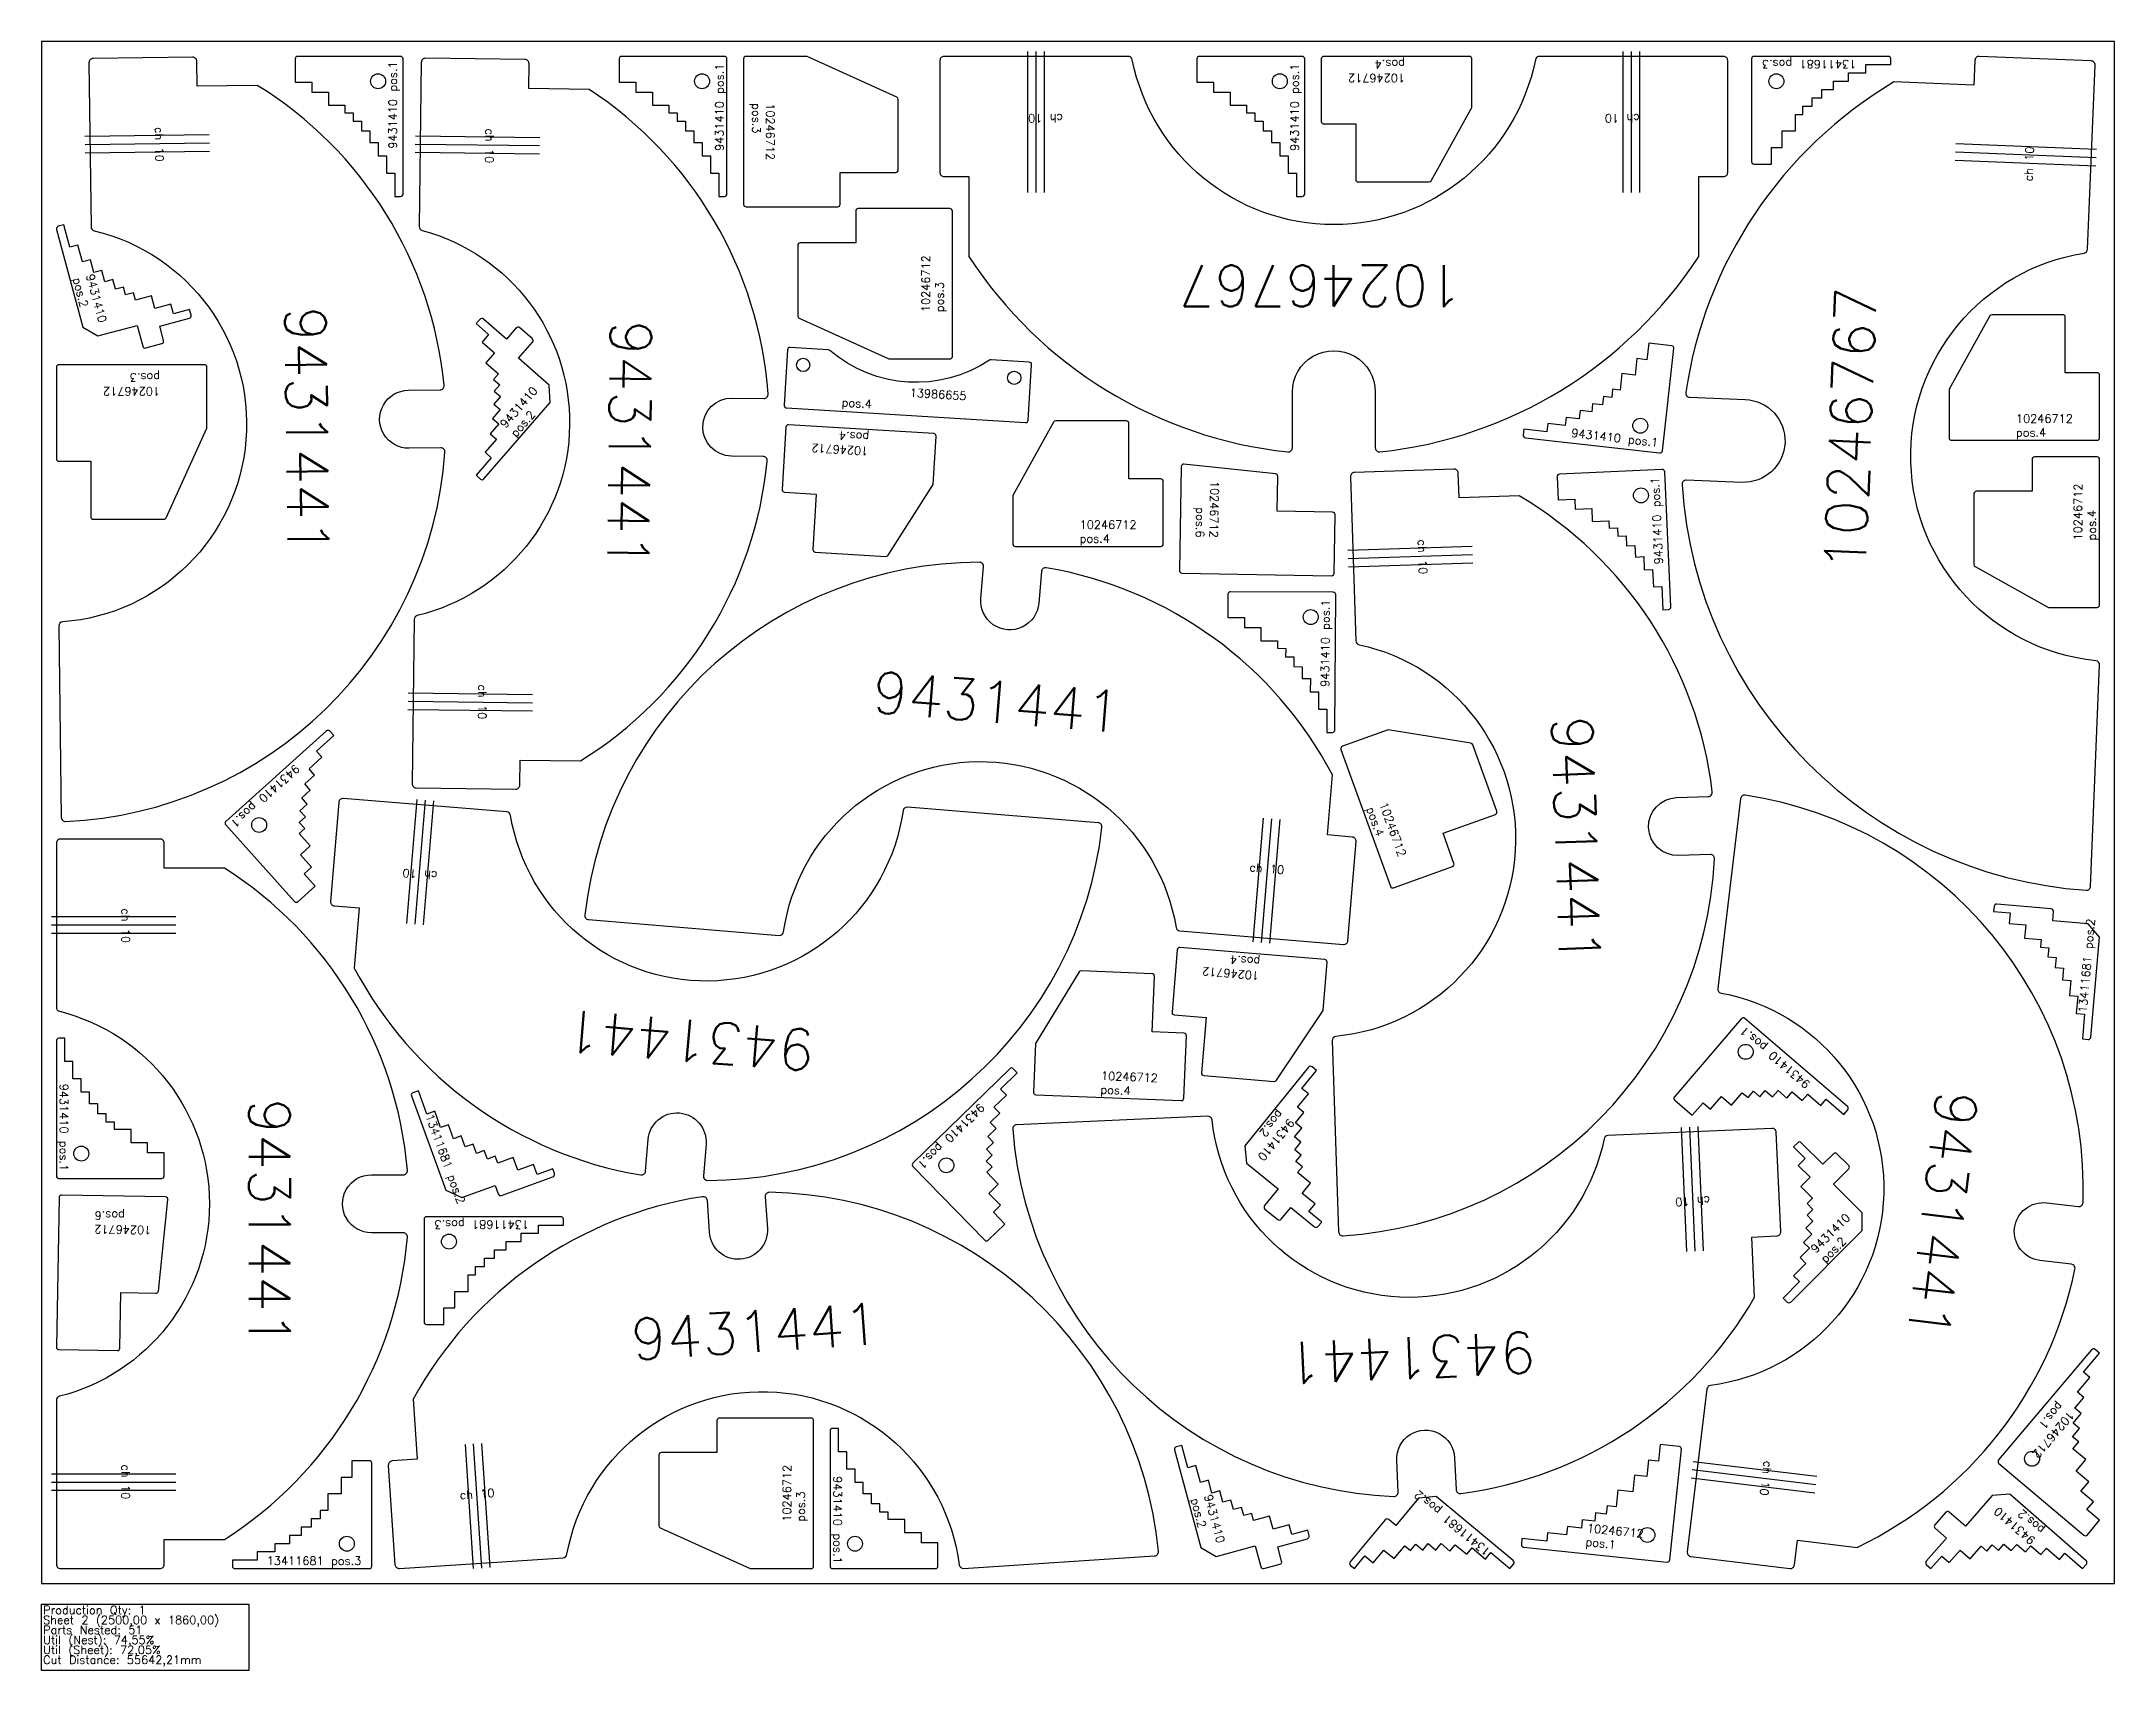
# Model space of a CAD drawing. Header units: millimetres. Extents: x 2625 to 5125, y -105 to 1860.
import ezdxf

# ---------------------------------------------------------------- set-up
doc = ezdxf.new("R2010")
doc.units = ezdxf.units.MM
for name, color, linetype in [('10246712', 7, 'Continuous'), ('10246767', 7, 'Continuous'), ('13411681', 7, 'Continuous'), ('13986655', 7, 'Continuous'), ('9431410', 7, 'Continuous'), ('9431441', 7, 'Continuous'), ('Chanfro', 7, 'Continuous'), ('sheet', 24, 'Continuous'), ('Stats', 7, 'Continuous'), ('Texto', 7, 'Continuous')]:
    doc.layers.add(name, color=color, linetype=linetype)
doc.styles.get("Standard").update_dxf_attribs({"font": 'txt.shx'})

msp = doc.modelspace()

# ---------------------------------------------------------------- linework, layer by layer
at = {"color": 1}
for points in [[(4115.1, 1293.3), (4115.8, 1335.5, 0.389031), (4113.2, 1338.5), (4002.8, 1350.1, 0.439853), (3999.5, 1347.1), (3997.3, 1221.8, 0.414214), (4000.3, 1218.8), (4180.8, 1215.6, 0.414214), (4183.8, 1218.6), (4185, 1289, 0.414214), (4182.1, 1292.1)], [(2720.7, 350.8), (2762.9, 350.1, 0.389031), (2766, 352.8), (2777.5, 463.1, 0.439853), (2774.6, 466.4), (2649.2, 468.6, 0.414214), (2646.2, 465.7), (2643, 285.2, 0.414214), (2646, 282.1), (2716.5, 280.9, 0.414214), (2719.5, 283.9)]]:
    msp.add_lwpolyline(points, format="xyb", close=True, dxfattribs=at)
at = {"layer": '10246712', "color": 1}
for points in [[(3588.2, 1702), (3655.2, 1702, 0.414214), (3658.2, 1705), (3658.2, 1790.1, 0.294108), (3656.5, 1792.8), (3548.2, 1842), (3474.7, 1842, 0.414214), (3471.7, 1839), (3471.7, 1663.5, 0.414214), (3474.7, 1660.5), (3585.2, 1660.5, 0.414214), (3588.2, 1663.5)], [(4209.9, 1760.5), (4209.9, 1693.5, 0.414214), (4212.9, 1690.5), (4298.2, 1690.5, 0.272375), (4300.8, 1692), (4349.9, 1780.5), (4349.9, 1839, 0.414214), (4346.9, 1842), (4171.4, 1842, 0.414214), (4168.4, 1839), (4168.4, 1763.5, 0.414214), (4171.4, 1760.5)], [(3607, 1617), (3540, 1617, 0.414214), (3537, 1614), (3537, 1528.9, 0.294108), (3538.8, 1526.2), (3647, 1477), (3720.5, 1477, 0.414214), (3723.5, 1480), (3723.5, 1655.5, 0.414214), (3720.5, 1658.5), (3610, 1658.5, 0.414214), (3607, 1655.5)], [(5065.5, 1460.4), (5065.5, 1527.4, 0.414214), (5062.5, 1530.4), (4977.3, 1530.4, 0.272375), (4974.6, 1528.9), (4925.5, 1440.4), (4925.5, 1381.9, 0.414214), (4928.5, 1378.9), (5104, 1378.9, 0.414214), (5107, 1381.9), (5107, 1457.4, 0.414214), (5104, 1460.4)], [(2684.5, 1353.6), (2684.5, 1286.6, 0.414214), (2687.5, 1283.6), (2772.6, 1283.6, 0.294108), (2775.3, 1285.4), (2824.5, 1393.6), (2824.5, 1467.1, 0.414214), (2821.5, 1470.1), (2646, 1470.1, 0.414214), (2643, 1467.1), (2643, 1356.6, 0.414214), (2646, 1353.6)], [(3936.4, 1332.4), (3936.4, 1399.4, 0.414214), (3933.4, 1402.4), (3848.1, 1402.4, 0.272375), (3845.5, 1400.9), (3796.4, 1312.4), (3796.4, 1253.9, 0.414214), (3799.4, 1250.9), (3974.9, 1250.9, 0.414214), (3977.9, 1253.9), (3977.9, 1329.4, 0.414214), (3974.9, 1332.4)], [(3559.4, 1314.1), (3555.4, 1247.2, 0.414214), (3558.2, 1244), (3643.2, 1238.8, 0.272375), (3646, 1240.2), (3700.4, 1325.5), (3703.9, 1383.9, 0.414214), (3701.1, 1387.1), (3525.9, 1397.7, 0.414214), (3522.8, 1394.9), (3518.2, 1319.6, 0.414214), (3521, 1316.4)], [(5025.5, 1317.4), (4958.5, 1317.4, 0.414214), (4955.5, 1314.4), (4955.5, 1229.2, 0.272375), (4957, 1226.6), (5045.5, 1177.4), (5104, 1177.4, 0.414214), (5107, 1180.4), (5107, 1355.9, 0.414214), (5104, 1358.9), (5028.5, 1358.9, 0.414214), (5025.5, 1355.9)], [(4315.3, 904.9), (4378.3, 927.6, 0.414214), (4380.1, 931.4), (4351.2, 1011.6, 0.272375), (4348.8, 1013.6), (4248.9, 1029.7), (4193.9, 1009.9, 0.414214), (4192.1, 1006), (4251.7, 841, 0.414214), (4255.6, 839.2), (4326.6, 864.8, 0.414214), (4328.4, 868.6)], [(4029.5, 682.7), (4024, 615.9, 0.414214), (4026.7, 612.7), (4111.7, 605.7, 0.272375), (4114.4, 607), (4170.6, 691.1), (4175.4, 749.4, 0.414214), (4172.7, 752.6), (3997.8, 767.1, 0.414214), (3994.6, 764.3), (3988.4, 689.1, 0.414214), (3991.1, 685.8)], [(3964.4, 665.4), (3967.2, 732.3, 0.414214), (3964.3, 735.5), (3879.2, 739, 0.272375), (3876.5, 737.6), (3823.7, 651.2), (3821.3, 592.8, 0.414214), (3824.2, 589.6), (3999.5, 582.4, 0.414214), (4002.6, 585.3), (4005.8, 660.7, 0.414214), (4002.9, 663.8)], [(5087.6, 254.9), (5107, 277.8), (5101.7, 282.3, 0.414214), (5097.4, 282), (4985.2, 149, 0.414214), (4985.5, 144.8), (5087.9, 58.4, 0.414214), (5092.2, 58.7), (5107, 76.3), (5091.7, 89.2), (5099.5, 98.4), (5084.2, 111.3), (5093.9, 122.7), (5078.6, 135.6), (5090.2, 149.4), (5074.9, 162.3), (5082, 170.7), (5074.4, 177.1), (5082.7, 187.1), (5075.1, 193.5), (5084.8, 205), (5077.1, 211.4), (5088.1, 224.4), (5080.5, 230.9), (5095.3, 248.4)], [(3439.6, 158), (3372.6, 158, 0.414214), (3369.6, 155), (3369.6, 69.9, 0.294108), (3371.3, 67.2), (3479.6, 18), (3553.1, 18, 0.414214), (3556.1, 21), (3556.1, 196.5, 0.414214), (3553.1, 199.5), (3442.6, 199.5, 0.414214), (3439.6, 196.5)], [(4440.2, 51.1), (4410.4, 54.2), (4409.7, 47.2, 0.414214), (4412.4, 43.9), (4585.4, 25.9, 0.414214), (4588.7, 28.6), (4602.6, 161.9, 0.414214), (4599.9, 165.2), (4577, 167.5), (4575, 147.7), (4563, 148.9), (4560.9, 129), (4546, 130.5), (4544, 110.7), (4526.1, 112.5), (4524, 92.6), (4513, 93.8), (4512, 83.8), (4499.1, 85.2), (4498.1, 75.2), (4483.1, 76.8), (4482.1, 66.8), (4465.2, 68.6), (4464.2, 58.6), (4441.3, 61)]]:
    msp.add_lwpolyline(points, format="xyb", close=True, dxfattribs=at)
for centre in [(5025.5, 150.4), (4561.7, 58.5)]:
    msp.add_circle(centre, 9, dxfattribs=at)
at = {"layer": '10246767', "color": 1}
for points in [[(4133.5, 1437, -1.000001), (4233.5, 1437), (4233.5, 1369.9, 0.445602), (4239.1, 1364.9, 0.225672), (4623.5, 1600.6), (4623.5, 1697), (4653.5, 1697, 0.414214), (4658.5, 1702), (4658.5, 1837, 0.414214), (4653.5, 1842), (4431.5, 1842, 0.357076), (4426.6, 1838, -0.818515), (3940.4, 1838, 0.357076), (3935.5, 1842), (3713.5, 1842, 0.414214), (3708.5, 1837), (3708.5, 1702, 0.414214), (3713.5, 1697), (3743.5, 1697), (3743.5, 1600.6, 0.225672), (4128, 1364.9, 0.445602), (4133.5, 1369.9)], [(4955.4, 1807.2), (4859, 1811.1, 0.225672), (4607.9, 1436.6, 0.445602), (4612.6, 1430.9), (4679.7, 1428.1, -0.999999), (4675.6, 1328.2), (4608.6, 1330.9, 0.445602), (4603.4, 1325.6, 0.375256), (5090.7, 836.1, 0.422689), (5096.1, 840.9), (5107, 1107.9, 0.396943), (5102.5, 1113, -0.878542), (5088.2, 1604.7, 0.357076), (5092.4, 1609.4), (5101.5, 1831.3, 0.414214), (5096.7, 1836.5), (4961.8, 1842, 0.414214), (4956.6, 1837.2)]]:
    msp.add_lwpolyline(points, format="xyb", close=True, dxfattribs=at)
at = {"layer": '13411681', "color": 1}
for points in [[(4855.2, 1839, 0.414214), (4852.2, 1842), (4690.2, 1842, 0.414214), (4687.2, 1839), (4687.2, 1715, 0.414214), (4690.2, 1712), (4711.2, 1712), (4711.2, 1732), (4724.2, 1732), (4724.2, 1752), (4740.2, 1752), (4740.2, 1772), (4749.2, 1772), (4749.2, 1782), (4760.2, 1782), (4760.2, 1792), (4772.2, 1792), (4772.2, 1802), (4786.2, 1802), (4786.2, 1812), (4804.2, 1812), (4804.2, 1822), (4825.2, 1822), (4825.2, 1832), (4855.2, 1832)], [(5072.3, 727.3), (5070.7, 709.3), (5080.7, 708.5), (5078.8, 687.5), (5088.8, 686.7), (5086.2, 656.8), (5093.2, 656.2, 0.414214), (5096.4, 658.9), (5107, 779.4), (5093.3, 795.7), (5050.5, 799.4), (5051.4, 810.4, 0.414214), (5048.7, 813.6), (4983, 819.4, 0.414214), (4979.7, 816.7), (4979.2, 810.7), (4999.1, 809), (4998, 796), (5017.9, 794.3), (5016.5, 778.3), (5036.4, 776.6), (5035.6, 767.6), (5045.6, 766.7), (5044.7, 755.8), (5054.6, 754.9), (5053.6, 743), (5063.5, 742.1), (5062.3, 728.1)], [(3121.9, 536.4), (3115.8, 553.3), (3106.4, 549.9), (3099.2, 569.6), (3089.8, 566.2), (3079.5, 594.4), (3073, 592, 0.414214), (3071.2, 588.2), (3112.6, 474.5), (3131.8, 465.5), (3172.2, 480.2), (3175.9, 469.9, 0.414214), (3179.8, 468.1), (3241.8, 490.7, 0.414214), (3243.6, 494.5), (3241.6, 500.1), (3222.8, 493.3), (3218.3, 505.5), (3199.5, 498.7), (3194, 513.7), (3175.3, 506.9), (3172.2, 515.3), (3162.8, 511.9), (3159, 522.2), (3149.6, 518.8), (3145.5, 530.1), (3136.1, 526.7), (3131.3, 539.8)], [(3254.4, 439.4, 0.414214), (3251.4, 442.4), (3089.4, 442.4, 0.414214), (3086.4, 439.4), (3086.4, 315.4, 0.414214), (3089.4, 312.4), (3110.4, 312.4), (3110.4, 332.4), (3123.4, 332.4), (3123.4, 352.4), (3139.4, 352.4), (3139.4, 372.4), (3148.4, 372.4), (3148.4, 382.4), (3159.4, 382.4), (3159.4, 392.4), (3171.4, 392.4), (3171.4, 402.4), (3185.4, 402.4), (3185.4, 412.4), (3203.4, 412.4), (3203.4, 422.4), (3224.4, 422.4), (3224.4, 432.4), (3254.4, 432.4)], [(2855.3, 21, 0.414214), (2858.3, 18), (3020.3, 18, 0.414214), (3023.3, 21), (3023.3, 145, 0.414214), (3020.3, 148), (2999.3, 148), (2999.3, 128), (2986.3, 128), (2986.3, 108), (2970.3, 108), (2970.3, 88), (2961.3, 88), (2961.3, 78), (2950.3, 78), (2950.3, 68), (2938.3, 68), (2938.3, 58), (2924.3, 58), (2924.3, 48), (2906.3, 48), (2906.3, 38), (2885.3, 38), (2885.3, 28), (2855.3, 28)], [(4330, 46.8), (4343.8, 35.3), (4350.2, 43), (4366.3, 29.5), (4372.7, 37.2), (4395.8, 18), (4400.3, 23.4, 0.414214), (4399.9, 27.6), (4306.9, 105.1), (4285.8, 103.1), (4258.3, 70.1), (4249.8, 77.2, 0.414214), (4245.6, 76.8), (4203.3, 26.1, 0.414214), (4203.7, 21.8), (4208.3, 18), (4221.1, 33.4), (4231.1, 25), (4243.9, 40.4), (4256.2, 30.2), (4269, 45.5), (4275.9, 39.8), (4282.3, 47.4), (4290.8, 40.4), (4297.2, 48.1), (4306.4, 40.4), (4312.8, 48.1), (4323.6, 39.1)]]:
    msp.add_lwpolyline(points, format="xyb", close=True, dxfattribs=at)
for centre in [(4717.2, 1812), (3116.4, 412.4), (2993.3, 48)]:
    msp.add_circle(centre, 9, dxfattribs=at)
at = {"layer": '13986655', "color": 1}
msp.add_lwpolyline([(3573.9, 1488), (3527.8, 1490.8, 0.414214), (3524.6, 1488), (3520.6, 1421.1, 0.414214), (3523.4, 1417.9), (3811.8, 1400.4, 0.414214), (3815, 1403.2), (3819.1, 1470.1, 0.414214), (3816.3, 1473.2), (3770.2, 1476.1, 0.163324), (3768.3, 1475.6, -0.335601), (3575.7, 1487.3, 0.163324)], format="xyb", close=True, dxfattribs=at)
for centre in [(3543.6, 1469.8), (3798.1, 1454.3)]:
    msp.add_circle(centre, 8, dxfattribs=at)
at = {"layer": '9431410', "color": 1}
for points in [[(3051, 1673), (3058, 1673, 0.414214), (3061, 1676), (3061, 1839, 0.414214), (3058, 1842), (2934, 1842, 0.414214), (2931, 1839), (2931, 1811), (2951, 1811), (2951, 1799), (2971, 1799), (2971, 1783), (2991, 1783), (2991, 1774), (3001, 1774), (3001, 1764), (3011, 1764), (3011, 1752), (3021, 1752), (3021, 1738), (3031, 1738), (3031, 1722), (3041, 1722), (3041, 1701), (3051, 1701)], [(3441.7, 1673), (3448.7, 1673, 0.414214), (3451.7, 1676), (3451.7, 1839, 0.414214), (3448.7, 1842), (3324.7, 1842, 0.414214), (3321.7, 1839), (3321.7, 1811), (3341.7, 1811), (3341.7, 1799), (3361.7, 1799), (3361.7, 1783), (3381.7, 1783), (3381.7, 1774), (3391.7, 1774), (3391.7, 1764), (3401.7, 1764), (3401.7, 1752), (3411.7, 1752), (3411.7, 1738), (3421.7, 1738), (3421.7, 1722), (3431.7, 1722), (3431.7, 1701), (3441.7, 1701)], [(4138.4, 1673), (4145.4, 1673, 0.414214), (4148.4, 1676), (4148.4, 1839, 0.414214), (4145.4, 1842), (4021.4, 1842, 0.414214), (4018.4, 1839), (4018.4, 1811), (4038.4, 1811), (4038.4, 1799), (4058.4, 1799), (4058.4, 1783), (4078.4, 1783), (4078.4, 1774), (4088.4, 1774), (4088.4, 1764), (4098.4, 1764), (4098.4, 1752), (4108.4, 1752), (4108.4, 1738), (4118.4, 1738), (4118.4, 1722), (4128.4, 1722), (4128.4, 1701), (4138.4, 1701)], [(2688.2, 1581.2), (2684, 1596.6), (2674.4, 1594), (2668.9, 1614.3), (2659.3, 1611.7), (2652, 1638.8), (2645.3, 1637, 0.414214), (2643.2, 1633.3), (2674.7, 1515.5), (2693.1, 1504.8), (2740.4, 1517.5), (2747.2, 1492.4, 0.414214), (2750.8, 1490.3), (2770.2, 1495.5, 0.414214), (2772.3, 1499.1), (2767.6, 1516.5), (2803.4, 1526.1, 0.414214), (2805.5, 1529.8), (2803.7, 1536.5), (2784.4, 1531.4), (2781.2, 1543), (2761.9, 1537.8), (2757.8, 1553.2), (2738.5, 1548.1), (2736.1, 1556.8), (2726.5, 1554.2), (2723.9, 1563.8), (2714.2, 1561.2), (2711.1, 1572.8), (2701.5, 1570.2), (2697.8, 1583.8)], [(3176.6, 1398.9), (3166.1, 1386.8), (3173.7, 1380.2), (3159.9, 1364.4), (3167.4, 1357.8), (3149.1, 1336.7), (3154.3, 1332.1, 0.414214), (3158.6, 1332.4), (3238.6, 1424.5), (3237.1, 1445.6), (3200.2, 1477.8), (3217.2, 1497.4, 0.414214), (3216.9, 1501.6), (3201.8, 1514.7, 0.414214), (3197.6, 1514.4), (3185.8, 1500.9), (3157.9, 1525.1, 0.414214), (3153.6, 1524.8), (3149.1, 1519.6), (3164.1, 1506.4), (3156.3, 1497.4), (3171.4, 1484.3), (3160.9, 1472.2), (3176, 1459.1), (3170.1, 1452.3), (3177.6, 1445.7), (3171, 1438.2), (3178.6, 1431.6), (3170.7, 1422.6), (3178.3, 1416), (3169.1, 1405.4)], [(4412.6, 1392.3), (4411.8, 1385.3, 0.414214), (4414.5, 1382), (4576.4, 1363.7, 0.414214), (4579.8, 1366.3), (4593.7, 1489.5, 0.414214), (4591.1, 1492.8), (4563.3, 1496), (4561, 1476.1), (4549.1, 1477.5), (4546.8, 1457.6), (4530.9, 1459.4), (4528.7, 1439.5), (4519.7, 1440.5), (4518.6, 1430.6), (4508.7, 1431.7), (4507.6, 1421.8), (4495.6, 1423.1), (4494.5, 1413.2), (4480.6, 1414.8), (4479.5, 1404.8), (4463.6, 1406.6), (4462.4, 1396.7), (4441.6, 1399.1), (4440.4, 1389.1)], [(4580.1, 1174.6), (4587.1, 1174.9, 0.414214), (4590, 1178), (4582.6, 1340.8, 0.414214), (4579.5, 1343.7), (4455.6, 1338.1, 0.414214), (4452.8, 1335), (4454, 1307), (4474, 1307.9), (4474.5, 1295.9), (4494.5, 1296.8), (4495.2, 1280.9), (4515.2, 1281.8), (4515.6, 1272.8), (4525.6, 1273.2), (4526.1, 1263.2), (4536.1, 1263.7), (4536.6, 1251.7), (4546.6, 1252.1), (4547.2, 1238.1), (4557.2, 1238.6), (4557.9, 1222.6), (4567.9, 1223.1), (4568.9, 1202.1), (4578.9, 1202.5)], [(4174.9, 1026.6), (4181.9, 1026.6, 0.414214), (4184.9, 1029.6), (4185.8, 1192.6, 0.414214), (4182.9, 1195.6), (4058.9, 1196.3, 0.414214), (4055.8, 1193.3), (4055.7, 1165.3), (4075.7, 1165.2), (4075.6, 1153.2), (4095.6, 1153.1), (4095.5, 1137.1), (4115.5, 1137), (4115.5, 1128), (4125.5, 1127.9), (4125.4, 1117.9), (4135.4, 1117.9), (4135.3, 1105.9), (4145.3, 1105.8), (4145.2, 1091.8), (4155.2, 1091.7), (4155.1, 1075.7), (4165.1, 1075.7), (4165, 1054.7), (4175, 1054.6)], [(2977.5, 1022.8), (2972.8, 1028, 0.414214), (2968.5, 1028.2), (2847.4, 919.1, 0.414214), (2847.2, 914.9), (2930.1, 822.7, 0.414214), (2934.4, 822.5), (2955.2, 841.2), (2941.8, 856.1), (2950.7, 864.1), (2937.3, 879), (2949.2, 889.7), (2935.8, 904.6), (2942.5, 910.6), (2935.8, 918), (2943.3, 924.7), (2936.6, 932.1), (2945.5, 940.2), (2938.8, 947.6), (2949.2, 957), (2942.5, 964.4), (2954.4, 975.1), (2947.7, 982.5), (2963.3, 996.6), (2956.6, 1004)], [(4798.7, 565.9), (4803.2, 571.2, 0.414214), (4802.9, 575.4), (4679.3, 681.6, 0.414214), (4675, 681.3), (4594.2, 587.2, 0.414214), (4594.6, 583), (4615.8, 564.8), (4628.8, 579.9), (4637.9, 572.1), (4651, 587.3), (4663.1, 576.9), (4676.1, 592), (4683, 586.2), (4689.5, 593.7), (4697.1, 587.2), (4703.6, 594.8), (4712.7, 587), (4719.2, 594.6), (4729.8, 585.5), (4736.3, 593), (4748.5, 582.6), (4755, 590.2), (4770.9, 576.5), (4777.4, 584.1)], [(2653, 657.6), (2646, 657.6, 0.414214), (2643, 654.6), (2643, 491.6, 0.414214), (2646, 488.6), (2770, 488.6, 0.414214), (2773, 491.6), (2773, 519.6), (2753, 519.6), (2753, 531.6), (2733, 531.6), (2733, 547.6), (2713, 547.6), (2713, 556.6), (2703, 556.6), (2703, 566.6), (2693, 566.6), (2693, 578.6), (2683, 578.6), (2683, 592.6), (2673, 592.6), (2673, 608.6), (2663, 608.6), (2663, 629.6), (2653, 629.6)], [(3801.8, 615.8), (3796.9, 620.9, 0.414214), (3792.6, 620.9), (3676, 507.1, 0.414214), (3675.9, 502.8), (3762.5, 414.1, 0.414214), (3766.8, 414), (3786.8, 433.6), (3772.9, 447.9), (3781.4, 456.3), (3767.5, 470.6), (3778.9, 481.8), (3765, 496.1), (3771.4, 502.4), (3764.4, 509.5), (3771.6, 516.5), (3764.6, 523.7), (3773.2, 532), (3766.2, 539.2), (3776.2, 549), (3769.2, 556.1), (3780.7, 567.3), (3773.7, 574.5), (3788.7, 589.1), (3781.7, 596.3)], [(4137.2, 555.7), (4147.3, 568.2), (4139.6, 574.5), (4152.8, 590.8), (4145, 597.1), (4162.7, 618.8), (4157.3, 623.2, 0.414214), (4153, 622.8), (4076.1, 528.1), (4078.3, 507), (4116.4, 476.1), (4100, 455.9, 0.414214), (4100.4, 451.7), (4115.9, 439.1, 0.414214), (4120.1, 439.5), (4131.5, 453.5), (4160.2, 430.2, 0.414214), (4164.4, 430.6), (4168.9, 436), (4153.3, 448.6), (4160.9, 457.9), (4145.4, 470.6), (4155.4, 483), (4139.9, 495.6), (4145.6, 502.6), (4137.8, 508.9), (4144.1, 516.6), (4136.4, 522.9), (4143.9, 532.3), (4136.2, 538.6), (4145, 549.4)], [(4757.1, 404.5), (4745.8, 393.2), (4752.9, 386.1), (4738, 371.2), (4745.1, 364.2), (4725.3, 344.3), (4730.3, 339.4, 0.414214), (4734.5, 339.4), (4820.7, 425.7), (4820.7, 446.9), (4786.1, 481.6), (4804.4, 500, 0.414214), (4804.4, 504.2), (4790.3, 518.3, 0.414214), (4786, 518.3), (4773.3, 505.6), (4747.1, 531.7, 0.414214), (4742.9, 531.7), (4737.9, 526.8), (4752.1, 512.7), (4743.6, 504.2), (4757.8, 490), (4746.5, 478.7), (4760.6, 464.6), (4754.2, 458.2), (4761.3, 451.1), (4754.3, 444.1), (4761.3, 437), (4752.9, 428.5), (4759.9, 421.4), (4750, 411.5)], [(3586.1, 187), (3579.1, 187, 0.414214), (3576.1, 184), (3576.1, 21, 0.414214), (3579.1, 18), (3703.1, 18, 0.414214), (3706.1, 21), (3706.1, 49), (3686.1, 49), (3686.1, 61), (3666.1, 61), (3666.1, 77), (3646.1, 77), (3646.1, 86), (3636.1, 86), (3636.1, 96), (3626.1, 96), (3626.1, 108), (3616.1, 108), (3616.1, 122), (3606.1, 122), (3606.1, 138), (3596.1, 138), (3596.1, 159), (3586.1, 159)], [(4036.5, 109), (4032.4, 124.5), (4022.7, 121.9), (4017.3, 142.2), (4007.6, 139.6), (4000.4, 166.6), (3993.6, 164.8, 0.414214), (3991.5, 161.2), (4023.1, 43.3), (4041.5, 32.7), (4088.8, 45.4), (4095.5, 20.3, 0.414214), (4099.2, 18.2), (4118.5, 23.3, 0.414214), (4120.6, 27), (4116, 44.4), (4151.7, 54, 0.414214), (4153.8, 57.6), (4152, 64.4), (4132.7, 59.2), (4129.6, 70.8), (4110.3, 65.6), (4106.1, 81.1), (4086.8, 75.9), (4084.5, 84.6), (4074.8, 82), (4072.2, 91.7), (4062.6, 89.1), (4059.5, 100.7), (4049.8, 98.1), (4046.2, 111.6)], [(5024.2, 45.6), (5036.3, 35.1), (5042.8, 42.6), (5058.7, 28.8), (5065.2, 36.4), (5086.4, 18), (5091, 23.3, 0.414214), (5090.7, 27.5), (4998.6, 107.6), (4977.4, 106.1), (4945.3, 69.1), (4925.7, 86.2, 0.414214), (4921.4, 85.9), (4908.3, 70.8, 0.414214), (4908.6, 66.6), (4922.2, 54.7), (4897.9, 26.8, 0.414214), (4898.2, 22.6), (4903.5, 18), (4916.6, 33.1), (4925.7, 25.2), (4938.8, 40.3), (4950.9, 29.8), (4964, 44.9), (4970.8, 39), (4977.3, 46.5), (4984.9, 40), (4991.5, 47.5), (5000.5, 39.7), (5007.1, 47.2), (5017.6, 38)]]:
    msp.add_lwpolyline(points, format="xyb", close=True, dxfattribs=at)
for centre in [(3031, 1812), (3421.7, 1812), (4118.4, 1812), (4553, 1396.5), (4553.9, 1312.5), (4155.7, 1165.7), (2887.5, 914.9), (4680.2, 641.3), (2673, 518.6), (3716.3, 504.4), (3606.1, 48)]:
    msp.add_circle(centre, 9, dxfattribs=at)
at = {"layer": '9431441', "color": 1}
for points in [[(2812.7, 1806.1), (2812.3, 1836.1, 0.414214), (2807.2, 1841), (2687.2, 1839.5, 0.414214), (2682.3, 1834.4), (2684.8, 1636.5, 0.343325), (2688.7, 1631.7, -0.856175), (2650.6, 1159.9, 0.396346), (2646, 1154.9), (2648.9, 924.1, 0.423495), (2654.1, 919.2, 0.380662), (3111.6, 1364.4, 0.439129), (3106.6, 1369.8), (3068.3, 1369.3, -1.000001), (3067.4, 1439.3), (3105.7, 1439.8, 0.439129), (3110.6, 1445.3, 0.234123), (2885.3, 1807)], [(3457, 1359.9, -0.999998), (3457.9, 1429.9), (3496.2, 1429.4, 0.439129), (3501.2, 1434.8, 0.234123), (3285.3, 1802.2), (3212.7, 1803.1), (3213, 1833.1, 0.414214), (3208.1, 1838.2), (3088.1, 1839.7, 0.414214), (3083, 1834.8), (3080.5, 1636.8, 0.343325), (3084.2, 1631.9, -0.778403), (3078.2, 1167.6, 0.343325), (3074.4, 1162.8), (3071.9, 964.8, 0.414214), (3076.8, 959.8), (3196.8, 958.2, 0.414214), (3201.9, 963.2), (3202.2, 993.2), (3274.9, 992.2, 0.234123), (3500.2, 1353.9, 0.439129), (3495.3, 1359.4)], [(4334.5, 1309.4), (4333.5, 1339.4, 0.414214), (4328.3, 1344.2), (4208.4, 1340.1, 0.414214), (4203.6, 1335), (4210.2, 1137.1, 0.343325), (4214.2, 1132.4, -0.856175), (4186, 659.9, 0.396346), (4181.5, 654.8), (4189.3, 424.2, 0.423495), (4194.6, 419.4, 0.380662), (4642.6, 874.1, 0.439129), (4637.5, 879.3), (4599.2, 878.1, -0.999998), (4596.8, 948), (4635.1, 949.3, 0.439129), (4639.9, 954.9, 0.234123), (4407.1, 1311.8)], [(4175.9, 902.9), (4181.9, 975.3, 0.234123), (3836.7, 1225.1, 0.439129), (3830.8, 1220.6), (3827.7, 1182.4, -1.000001), (3757.9, 1188.2), (3761.1, 1226.4, 0.439129), (3756.1, 1231.8, 0.380662), (3280.2, 806.3, 0.423495), (3284.7, 800.8), (3514.7, 781.8, 0.396346), (3520, 786.1, -0.856175), (3993.3, 791.3, 0.343325), (3997.8, 787.1), (4195.1, 770.9, 0.414214), (4200.5, 775.4), (4210.4, 895, 0.414214), (4205.8, 900.4)], [(4742.5, 52.3), (4814.6, 43.6, 0.234123), (5077.3, 379.1, 0.439129), (5073, 385.1), (5035, 389.7, -0.999998), (5043.3, 459.2), (5081.4, 454.6, 0.439129), (5087, 459.4, 0.380662), (4679.7, 951, 0.423495), (4674, 946.6), (4646.4, 717.6, 0.396346), (4650.5, 712.1, -0.856175), (4637.8, 238.9, 0.343325), (4633.5, 234.6), (4609.8, 38, 0.414214), (4614.2, 32.5), (4733.3, 18.1, 0.414214), (4738.9, 22.5)], [(3008.2, 814.8), (3002.3, 742.4, 0.234123), (3347.7, 492.8, 0.439129), (3353.5, 497.3), (3356.6, 535.5, -0.999998), (3426.4, 529.8), (3423.3, 491.6, 0.439129), (3428.3, 486.2, 0.380662), (3903.9, 912, 0.423495), (3899.3, 917.6), (3669.3, 936.4, 0.396346), (3664, 932.1, -0.856175), (3190.7, 926.5, 0.343325), (3186.2, 930.7), (2988.9, 946.8, 0.414214), (2983.5, 942.2), (2973.7, 822.6, 0.414214), (2978.3, 817.2)], [(3023, 423, -1.000002), (3023, 493), (3061.3, 493, 0.439129), (3066.3, 498.4, 0.234123), (2845.6, 863), (2773, 863), (2773, 893, 0.414214), (2768, 898), (2648, 898, 0.414214), (2643, 893), (2643, 695, 0.343325), (2646.8, 690.2, -0.778403), (2646.8, 225.8, 0.343325), (2643, 221), (2643, 23, 0.414214), (2648, 18), (2768, 18, 0.414214), (2773, 23), (2773, 53), (2845.6, 53, 0.234123), (3066.3, 417.6, 0.439129), (3061.3, 423)], [(4687.7, 417.8), (4717.7, 419.2, 0.414214), (4722.5, 424.4), (4717.1, 544.3, 0.414214), (4711.9, 549), (4514.1, 540.2, 0.343325), (4509.4, 536.2, -0.856175), (4036.7, 559.3, 0.396346), (4031.5, 563.7), (3801, 553.4, 0.423495), (3796.3, 548.1, 0.380662), (4255.8, 105, 0.439129), (4261, 110.2), (4259.3, 148.5, -1.000002), (4329.2, 151.6), (4330.9, 113.3, 0.439129), (4336.6, 108.6, 0.234123), (4691, 345.3)], [(3077.9, 149.8), (3048, 147.8, 0.414214), (3043.3, 142.4), (3051.3, 22.7, 0.414214), (3056.6, 18.1), (3254.1, 31.1, 0.343325), (3258.7, 35.2, -0.856175), (3731.8, 22.4, 0.396346), (3737.1, 18.1), (3967.3, 33.3, 0.423495), (3972, 38.8, 0.380662), (3503, 471.9, 0.439129), (3497.9, 466.5), (3500.4, 428.3, -0.999998), (3430.6, 423.7), (3428, 461.9, 0.439129), (3422.3, 466.5, 0.234123), (3073.1, 222.2)]]:
    msp.add_lwpolyline(points, format="xyb", close=True, dxfattribs=at)
at = {"layer": 'Chanfro', "color": 1}
for p, q in [((3814.5, 1678), (3814.5, 1848)), ((3824.5, 1678), (3824.5, 1848)), ((3834.5, 1678), (3834.5, 1848)), ((4532.5, 1678), (4532.5, 1848)), ((4542.5, 1678), (4542.5, 1848)), ((4552.5, 1678), (4552.5, 1848)), ((2827.4, 1747.3), (2677.4, 1745.4)), ((2827.5, 1737.3), (2677.6, 1735.4)), ((2827.7, 1727.3), (2677.7, 1725.4)), ((3225.6, 1723.9), (3075.6, 1725.9)), ((3225.8, 1733.9), (3075.8, 1735.9)), ((3225.9, 1743.9), (3075.9, 1745.9)), ((4933.1, 1727), (5102.9, 1720.1)), ((4933.5, 1737), (5103.3, 1730.1)), ((4932.7, 1717), (5102.5, 1710.1)), ((4350.5, 1250.9), (4200.6, 1245.8)), ((4350.8, 1240.9), (4200.9, 1235.8)), ((4351.2, 1230.9), (4201.2, 1225.8)), ((3217, 1052), (3067, 1053.9)), ((3217.1, 1062), (3067.1, 1063.9)), ((3217.3, 1072), (3067.3, 1073.9)), ((3065.8, 796), (3078.1, 945.5)), ((3075.8, 795.2), (3088, 944.7)), ((3085.8, 794.4), (3098, 943.9)), ((4098.3, 923.3), (4086, 773.8)), ((4108.3, 922.5), (4096, 773)), ((4118.3, 921.7), (4105.9, 772.2)), ((2787, 804), (2637, 804)), ((2787, 794), (2637, 794)), ((2787, 784), (2637, 784)), ((4609.4, 400.3), (4602.7, 550.2)), ((4619.4, 400.8), (4612.7, 550.6)), ((4629.4, 401.2), (4622.7, 551.1)), ((3135.9, 167.6), (3145.8, 18)), ((3145.8, 168.3), (3155.8, 18.6)), ((3155.8, 168.9), (3165.7, 19.3)), ((2787, 132), (2637, 132)), ((4763.4, 109.1), (4614.5, 127.1)), ((4764.6, 119.1), (4615.7, 137)), ((4765.8, 129), (4616.9, 146.9)), ((2787, 122), (2637, 122)), ((2787, 112), (2637, 112))]:
    msp.add_line(p, q, dxfattribs=at)
at = {"layer": 'sheet', "color": 7}
msp.add_lwpolyline([(2625, 0), (5125, 0), (5125, 1860), (2625, 1860)], close=True, dxfattribs=at)
at = {"layer": 'Stats', "color": 151}
msp.add_lwpolyline([(2625, -25), (2875, -25), (2875, -105), (2625, -105), (2625, -25)], close=True, dxfattribs=at)

# ---------------------------------------------------------------- texts
at = {"layer": 'Chanfro', "color": 1, "char_height": 10}
for insert, width, attachment_point, rotation in [((2772.4, 1715), 58.687, 3, 270.731), ((3170.1, 1713.1), 58.687, 3, 269.2637), ((3856.7, 1762.3), 932.468, 1, 180), ((4510.4, 1762.3), 932.468, 3, 180), ((5016, 1691.5), 932.468, 1, 87.6625), ((4296.2, 1217.5), 58.687, 3, 271.9325), ((3162, 1084.2), 58.687, 1, 269.2637), ((3101.8, 848.7), 58.687, 1, 175.3291), ((4082.3, 869.1), 58.687, 1, 355.2851), ((2731.6, 772.5), 58.687, 3, 270), ((4595.5, 455.1), 58.687, 3, 182.5545), ((2731.6, 143.5), 58.687, 1, 270), ((4712.2, 147.1), 58.687, 1, 263.1279), ((3171, 114.4), 58.687, 3, 3.7924)]:
    msp.add_mtext('ch 10', dxfattribs=dict(at, insert=insert, width=width, attachment_point=attachment_point, rotation=rotation))
at = {"layer": 'Stats', "color": 60}
for s, p in [('Sheet 2 (2500,00 x 1860,00)', (2627, -49)), ('Production Qty: 1', (2627, -37)), ('Parts Nested: 51', (2627, -61)), ('Util (Nest): 74,55%', (2627, -73)), ('Util (Sheet): 72,05%', (2627, -85)), ('Cut Distance: 55642,21mm', (2627, -97))]:
    msp.add_text(s, height=10, dxfattribs=at).set_placement(p)
at = {"layer": 'Texto', "color": 1}
for s, insert, char_height, width, attachment_point, rotation in [('9431410 pos.1', (3043.7, 1730.6), 10, 154.494, 1, 90), ('9431410 pos.1', (3437.6, 1727.9), 10, 154.494, 1, 90), ('9431410 pos.1', (4131.2, 1727.9), 10, 154.494, 1, 90), ('10246712 pos.4', (4269.3, 1810.8), 10, 55.113, 1, 180), ('13411681 pos.3', (4813.7, 1827.6), 10, 108.14, 1, 180), ('10246712 pos.3', (3508.9, 1785.5), 10, 55.113, 1, 270), ('10246712 pos.3', (3686.4, 1533.5), 10, 55.113, 1, 90), ('9431410 pos.2', (2688.4, 1580.5), 10, 84.516, 1, 285), ('10246767', (4339.6, 1540.2), 50, 352.286, 1, 180), ('10246767', (4774.5, 1222.2), 50, 352.286, 1, 87.6625), ('9431441', (2968.1, 1540.9), 50, 335.82, 1, 270.731), ('9431441', (3361.1, 1523.5), 50, 335.82, 1, 269.2637), ('10246712 pos.3', (2768, 1433), 10, 55.113, 1, 180), ('9431410 pos.2', (3177.1, 1399.4), 10, 84.516, 1, 48.9909), ('{\\W9.103231; }13986655 pos.4', (3591.4, 1446.4), 10, 168.68, 1, 356.5163), ('10246712 pos.4', (3621.7, 1360.7), 10, 55.113, 1, 176.5165), ('9431410 pos.1', (4470.6, 1393), 10, 154.494, 1, 353.5348), ('10246712 pos.6', (4043.7, 1261.3), 10, 55.113, 3, 269), ('9431410 pos.1', (4570.4, 1229.1), 10, 154.494, 1, 92.5768), ('10246712 pos.4', (5075.8, 1258.1), 10, 55.113, 1, 90), ('9431410 pos.1', (4167.9, 1081.5), 10, 154.494, 1, 89.661), ('9431441', (3629.5, 1100.5), 50, 335.82, 1, 355.2851), ('9431441', (4495.5, 1047.5), 50, 335.82, 1, 271.9325), ('9431410 pos.1', (2937.4, 981.2), 10, 154.494, 1, 221.9892), ('10246712 pos.4', (4247.8, 943.6), 10, 55.113, 1, 289.854), ('13411681 pos.2', (5081.4, 688.8), 10, 108.14, 1, 85), ('10246712 pos.4', (4092.8, 728), 10, 55.113, 1, 175.2851), ('9431441', (3554.7, 617.6), 50, 335.82, 1, 175.3291), ('9431410 pos.1', (4752.3, 596.1), 10, 154.494, 1, 139.3311), ('9431410 pos.1', (2657.1, 602.8), 10, 154.494, 1, 270), ('10246712 pos.4', (3903, 617.6), 10, 55.113, 1, 357.6296), ('9431441', (2925, 585.3), 50, 335.82, 1, 270), ('9431410 pos.1', (3763.4, 572.7), 10, 154.494, 1, 224.3051), ('9431441', (4960.5, 590.8), 50, 335.82, 1, 263.1279), ('13411681 pos.2', (3097.4, 567.4), 10, 108.14, 1, 290), ('9431410 pos.2', (4136.8, 555.2), 10, 84.516, 1, 230.9234), ('10246712 pos.6', (2688.7, 422.3), 10, 55.113, 3, 179), ('13411681 pos.3', (3212.9, 427.9), 10, 108.14, 1, 180), ('9431410 pos.2', (4757.6, 404.9), 10, 84.516, 1, 45.0323), ('9431441', (3334.4, 319.1), 50, 335.82, 1, 3.7924), ('9431441', (4427.6, 254), 50, 335.82, 1, 182.5545), ('10246712 pos.1', (5077.2, 202.4), 10, 55.113, 1, 229.8304), ('10246712 pos.3', (3518.9, 74.5), 10, 55.113, 1, 90), ('9431410 pos.1', (3590.2, 129.4), 10, 154.494, 1, 270), ('9431410 pos.2', (4036.7, 108.4), 10, 84.516, 1, 285), ('13411681 pos.2', (4366.8, 32.3), 10, 108.14, 1, 140.1944), ('9431410 pos.2', (5023.7, 46), 10, 84.516, 1, 138.9909), ('10246712 pos.1', (4489.5, 72), 10, 55.113, 1, 354.0664)]:
    msp.add_mtext(s, dxfattribs=dict(at, insert=insert, char_height=char_height, width=width, attachment_point=attachment_point, rotation=rotation))
at = {"layer": 'Texto', "color": 1, "char_height": 10, "attachment_point": 1}
for s, insert, width in [('10246712 pos.4', (5006.1, 1410.1), 55.113), ('10246712 pos.4', (3877, 1282.1), 55.113), ('13411681 pos.3', (2896.7, 32.4), 108.14)]:
    msp.add_mtext(s, dxfattribs=dict(at, insert=insert, width=width))

doc.saveas('drawing.dxf')
